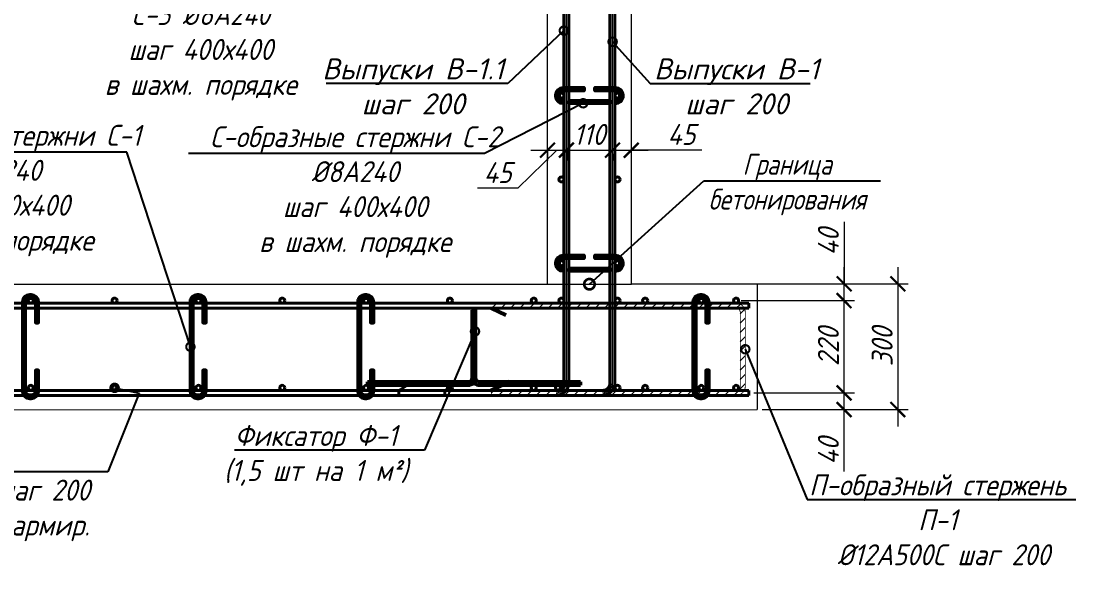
# Model space of a CAD drawing. Header units: millimetres. Extents: x 504091 to 2165846, y 135022 to 442887.
# Drawn here: x 1175404 to 1177921, y 227479 to 228793 of the extents above; entities that cross this region are included whole.
import ezdxf
from ezdxf import colors
from ezdxf.entities.mleader import LeaderData, LeaderLine
from ezdxf.math import Vec2, Vec3

# ---------------------------------------------------------------- set-up
doc = ezdxf.new("R2010")
doc.units = ezdxf.units.MM
doc.layers.get('Defpoints').update_dxf_attribs({"color": 255})
doc.layers.add('!Defpoints', color=255, linetype='Continuous', lineweight=5, plot=False)
for name, color, linetype, lineweight in [('Арматура 12', 26, 'Continuous', 50), ('К_Арматура 8', 134, 'Continuous', 50), ('КР_Арматура 12', 174, 'Continuous', 40), ('Монолит тонкий', 204, 'Continuous', 9), ('Размер', 7, 'Continuous', 13), ('Размеры КР', 164, 'Continuous', 9)]:
    doc.layers.add(name, color=color, linetype=linetype, lineweight=lineweight)
doc.styles.add('GOST 2.304_new', font='isocpeur.ttf', dxfattribs={"width": 0.9, "oblique": 15})
doc.linetypes.add('зигзаг', pattern='A,0.00254,-5.08,[131,ltypeshp.shx,S=5.08,R=0,X=-5.08,Y=0],-10.16,[131,ltypeshp.shx,S=5.08,R=180,X=5.08,Y=0],-5.08', length=20.32254)
doc.dimstyles.new('SPDS 1_20', dxfattribs={"dimscale": 20, "dimtxt": 2.5, "dimasz": 1.77, "dimexe": 1.25, "dimexo": 0.625, "dimtad": 1, "dimdec": 0, "dimrnd": 0.001, "dimtxsty": 'GOST 2.304_new', "dimblk": 'ARCHTICK', "dimcen": 2.5, "dimdle": 2, "dimclrt": 256, "dimadec": 0, "dimazin": 2, "dimtfac": 0.75, "dimtdec": 0, "dimtmove": 1, "dimatfit": 3, "dimfxl": 0, "dimtolj": 1, "dimlwd": 9, "dimlwe": 9, "dimarcsym": 0})

# ---------------------------------------------------------------- blocks, each defined once
blk = doc.blocks.new('_DotSmall')
at = {"color": 0, "linetype": 'ByBlock', "lineweight": 35, "const_width": 0.5}
blk.add_lwpolyline([(-0.0625, 0, 1), (0.0625, 0, 1)], format="xyb", close=True, dxfattribs=at)
blk = doc.blocks.new('A$C087e266e')
at = {"layer": 'К_Арматура 8', "ltscale": 40}
for p, q in [((-29.1, 68.4), (-29.1, -93.2)), ((-21.1, 68.4), (-21.1, -93.2)), ((-279.1, -103.2), (-39.1, -103.2)), ((-279.1, -103.2), (-279.1, -111.2)), ((-279.1, -111.2), (-39.1, -111.2)), ((228.9, -103.2), (-11.1, -103.2)), ((228.9, -111.2), (-11.1, -111.2)), ((228.9, -103.2), (228.9, -111.2))]:
    blk.add_line(p, q, dxfattribs=at)
for centre, radius, start, end in [((-25.1, 68.4), 4, 0, 180), ((-39.1, -93.2), 10, 270, 0), ((-11.1, -93.2), 18, 180, 270), ((-11.1, -93.2), 10, 180, 270), ((-39.1, -93.2), 18, 270, 321.0576)]:
    blk.add_arc(centre, radius, start, end, dxfattribs=at)
blk = doc.blocks.new('_ArchTick')
at = {"color": 0, "linetype": 'ByBlock', "const_width": 0.15}
blk.add_lwpolyline([(-0.5, -0.5), (0.5, 0.5)], dxfattribs=at)
blk = doc.blocks.new('*D2290')
at = {"layer": 'Defpoints', "color": 0, "lineweight": 20, "transparency": 16777216}
for p in [(1177140, 227906.1), (1177367.7, 227906.1), (1177160, 227866.2)]:
    blk.add_point(p, dxfattribs=at)
at = {"layer": 'Размеры КР', "color": 0, "lineweight": 9, "transparency": 16777216}
for p, q in [((1177367.7, 227826.2), (1177367.7, 227946.1)), ((1177152.5, 227906.1), (1177392.7, 227906.1)), ((1177172.5, 227866.2), (1177392.7, 227866.2)), ((1177367.7, 227718.7), (1177367.7, 227866.2))]:
    blk.add_line(p, q, dxfattribs=at)
at = {"layer": 'Размеры КР', "color": 0, "lineweight": 9, "transparency": 16777216, "xscale": 35.4, "yscale": 35.4, "zscale": 35.4}
for p, rotation in [((1177367.7, 227906.1), 90), ((1177367.7, 227866.2), 270)]:
    blk.add_blockref('_ArchTick', p, dxfattribs=dict(at, rotation=rotation))
at = {"layer": 'Размеры КР', "lineweight": 20, "transparency": 16777216, "insert": (1177330.2, 227767.2), "char_height": 50, "attachment_point": 5, "rotation": 90, "style": 'GOST 2.304_new'}
blk.add_mtext('\\A1;40', dxfattribs=at)
blk = doc.blocks.new('*D2291')
at = {"layer": 'Defpoints', "color": 0, "lineweight": 20, "transparency": 16777216}
for p in [(1177110, 228126.1), (1177367.7, 228126.1), (1177140, 227906.1)]:
    blk.add_point(p, dxfattribs=at)
at = {"layer": 'Размеры КР', "color": 0, "lineweight": 9, "transparency": 16777216}
for p, q in [((1177367.7, 227866.1), (1177367.7, 228166.1)), ((1177122.5, 228126.1), (1177392.7, 228126.1)), ((1177152.5, 227906.1), (1177392.7, 227906.1))]:
    blk.add_line(p, q, dxfattribs=at)
at = {"layer": 'Размеры КР', "color": 0, "lineweight": 9, "transparency": 16777216, "xscale": 35.4, "yscale": 35.4, "zscale": 35.4}
for p, rotation in [((1177367.7, 228126.1), 90), ((1177367.7, 227906.1), 270)]:
    blk.add_blockref('_ArchTick', p, dxfattribs=dict(at, rotation=rotation))
at = {"layer": 'Размеры КР', "lineweight": 20, "transparency": 16777216, "insert": (1177330.2, 228016.1), "char_height": 50, "attachment_point": 5, "rotation": 90, "style": 'GOST 2.304_new'}
blk.add_mtext('\\A1;220', dxfattribs=at)
blk = doc.blocks.new('*D2292')
at = {"layer": 'Defpoints', "color": 0, "lineweight": 20, "transparency": 16777216}
for p in [(1177122.3, 228166.3), (1177367.7, 228166.3), (1177110, 228126.1)]:
    blk.add_point(p, dxfattribs=at)
at = {"layer": 'Размеры КР', "color": 0, "lineweight": 9, "transparency": 16777216}
for p, q in [((1177367.7, 228314.5), (1177367.7, 228166.3)), ((1177367.7, 228086.1), (1177367.7, 228206.3)), ((1177134.8, 228166.3), (1177392.7, 228166.3)), ((1177122.5, 228126.1), (1177392.7, 228126.1))]:
    blk.add_line(p, q, dxfattribs=at)
at = {"layer": 'Размеры КР', "color": 0, "lineweight": 9, "transparency": 16777216, "xscale": 35.4, "yscale": 35.4, "zscale": 35.4}
for p, rotation in [((1177367.7, 228166.3), 90), ((1177367.7, 228126.1), 270)]:
    blk.add_blockref('_ArchTick', p, dxfattribs=dict(at, rotation=rotation))
at = {"layer": 'Размеры КР', "lineweight": 20, "transparency": 16777216, "insert": (1177330.2, 228266.1), "char_height": 50, "attachment_point": 5, "rotation": 90, "style": 'GOST 2.304_new'}
blk.add_mtext('\\A1;40', dxfattribs=at)
blk = doc.blocks.new('*D2293')
at = {"layer": 'Defpoints', "color": 0, "lineweight": 20, "transparency": 16777216}
for p in [(1177263.7, 228166.3), (1177263.7, 227866.2), (1177496, 227866.2)]:
    blk.add_point(p, dxfattribs=at)
at = {"layer": 'Размеры КР', "color": 0, "lineweight": 9, "transparency": 16777216}
for p, q in [((1177496, 228206.3), (1177496, 227826.2)), ((1177276.2, 228166.3), (1177521, 228166.3)), ((1177276.2, 227866.2), (1177521, 227866.2))]:
    blk.add_line(p, q, dxfattribs=at)
at = {"layer": 'Размеры КР', "color": 0, "lineweight": 9, "transparency": 16777216, "xscale": 35.4, "yscale": 35.4, "zscale": 35.4}
for p, rotation in [((1177496, 228166.3), 90), ((1177496, 227866.2), 270)]:
    blk.add_blockref('_ArchTick', p, dxfattribs=dict(at, rotation=rotation))
at = {"layer": 'Размеры КР', "lineweight": 20, "transparency": 16777216, "insert": (1177458.5, 228016.3), "char_height": 50, "attachment_point": 5, "rotation": 90, "style": 'GOST 2.304_new'}
blk.add_mtext('\\A1;300', dxfattribs=at)
blk = doc.blocks.new('*D2297')
at = {"layer": 'Defpoints', "color": 0, "lineweight": 20, "transparency": 16777216}
for p in [(1176660, 228495.4), (1176705, 228495.4), (1176705, 228485.1)]:
    blk.add_point(p, dxfattribs=at)
at = {"layer": 'Размеры КР', "color": 0, "lineweight": 9, "transparency": 16777216}
for p, q in [((1176682.5, 228485.1), (1176589.5, 228394.1)), ((1176620, 228485.1), (1176745, 228485.1)), ((1176660, 228482.9), (1176660, 228460.1)), ((1176705, 228482.9), (1176705, 228460.1)), ((1176589.5, 228394.1), (1176492.6, 228394.1))]:
    blk.add_line(p, q, dxfattribs=at)
at = {"layer": 'Размеры КР', "color": 0, "lineweight": 9, "transparency": 16777216, "xscale": 35.4, "yscale": 35.4, "zscale": 35.4, "rotation": 180}
blk.add_blockref('_ArchTick', (1176660, 228485.1), dxfattribs=at)
at = {"layer": 'Размеры КР', "color": 0, "lineweight": 9, "transparency": 16777216, "xscale": 35.4, "yscale": 35.4, "zscale": 35.4}
blk.add_blockref('_ArchTick', (1176705, 228485.1), dxfattribs=at)
at = {"layer": 'Размеры КР', "lineweight": 20, "transparency": 16777216, "insert": (1176541.1, 228431.6), "char_height": 50, "attachment_point": 5, "style": 'GOST 2.304_new'}
blk.add_mtext('\\A1;45', dxfattribs=at)
blk = doc.blocks.new('*D2298')
at = {"layer": 'Defpoints', "color": 0, "lineweight": 20, "transparency": 16777216}
for p in [(1176705, 228495.4), (1176815, 228488.9), (1176815, 228485.1)]:
    blk.add_point(p, dxfattribs=at)
at = {"layer": 'Размеры КР', "color": 0, "lineweight": 9, "transparency": 16777216}
for p, q in [((1176665, 228485.1), (1176855, 228485.1)), ((1176705, 228482.9), (1176705, 228460.1)), ((1176815, 228476.4), (1176815, 228460.1))]:
    blk.add_line(p, q, dxfattribs=at)
at = {"layer": 'Размеры КР', "color": 0, "lineweight": 9, "transparency": 16777216, "xscale": 35.4, "yscale": 35.4, "zscale": 35.4, "rotation": 180}
blk.add_blockref('_ArchTick', (1176705, 228485.1), dxfattribs=at)
at = {"layer": 'Размеры КР', "color": 0, "lineweight": 9, "transparency": 16777216, "xscale": 35.4, "yscale": 35.4, "zscale": 35.4}
blk.add_blockref('_ArchTick', (1176815, 228485.1), dxfattribs=at)
at = {"layer": 'Размеры КР', "lineweight": 20, "transparency": 16777216, "insert": (1176760, 228522.6), "char_height": 50, "attachment_point": 5, "style": 'GOST 2.304_new'}
blk.add_mtext('\\A1;110', dxfattribs=at)
blk = doc.blocks.new('*D2299')
at = {"layer": 'Defpoints', "color": 0, "lineweight": 20, "transparency": 16777216}
for p in [(1176815, 228488.9), (1176860, 228492.4), (1176860, 228485.1)]:
    blk.add_point(p, dxfattribs=at)
at = {"layer": 'Размеры КР', "color": 0, "lineweight": 9, "transparency": 16777216}
for p, q in [((1176775, 228485.1), (1176900, 228485.1)), ((1176815, 228476.4), (1176815, 228460.1)), ((1177028, 228485.1), (1176860, 228485.1)), ((1176860, 228479.9), (1176860, 228460.1))]:
    blk.add_line(p, q, dxfattribs=at)
at = {"layer": 'Размеры КР', "color": 0, "lineweight": 9, "transparency": 16777216, "xscale": 35.4, "yscale": 35.4, "zscale": 35.4, "rotation": 180}
blk.add_blockref('_ArchTick', (1176815, 228485.1), dxfattribs=at)
at = {"layer": 'Размеры КР', "color": 0, "lineweight": 9, "transparency": 16777216, "xscale": 35.4, "yscale": 35.4, "zscale": 35.4}
blk.add_blockref('_ArchTick', (1176860, 228485.1), dxfattribs=at)
at = {"layer": 'Размеры КР', "lineweight": 20, "transparency": 16777216, "insert": (1176979.5, 228522.6), "char_height": 50, "attachment_point": 5, "style": 'GOST 2.304_new'}
blk.add_mtext('\\A1;45', dxfattribs=at)

msp = doc.modelspace()

# ---------------------------------------------------------------- hatches: boundary and pattern name
at = {"layer": 'Размер', "lineweight": 13, "transparency": 33554687}
h = msp.add_hatch(dxfattribs=at)
h.set_pattern_fill('ANSI31', color=256, scale=5)
h.set_pattern_definition([(45, (118031.607, 20155.395), (-11.22532015, 11.22532015), [])])
edge = h.paths.add_edge_path()
edge.add_line((1176525.8533, 228120.144), (1177110.0554, 228120.144))
edge.add_arc((1177110.0554, 228098.244), 21.9, 0, 90, ccw=False)
edge.add_line((1177131.9554, 228098.244), (1177131.9554, 227922.044))
edge.add_arc((1177110.0554, 227922.044), 21.9, -90, 0, ccw=False)
edge.add_line((1177110.0554, 227900.144), (1176525.8533, 227900.144))
edge.add_line((1176525.8533, 227900.144), (1176525.8533, 227912.144))
edge.add_line((1176525.8533, 227912.144), (1177110.0554, 227912.144))
edge.add_arc((1177110.0554, 227922.044), 9.9, 270, 360)
edge.add_line((1177119.9554, 227922.044), (1177119.9554, 228098.244))
edge.add_arc((1177110.0554, 228098.244), 9.9, 360, 450)
edge.add_line((1177110.0554, 228108.144), (1176525.8533, 228108.144))
edge.add_line((1176525.8533, 228108.144), (1176525.8533, 228120.144))

# ---------------------------------------------------------------- linework, layer by layer
at = {"layer": '!Defpoints', "lineweight": 15, "ltscale": 100}
msp.add_line((1176815.047, 227910.611), (1176815.047, 229122.126), dxfattribs=at)
for points in [[(1176681.047, 227906.629, 0.414213562), (1176705.047, 227930.629), (1176705.047, 229172.726)], [(1176791.047, 227906.629, 0.414213562), (1176815.047, 227930.629), (1176815.047, 229122.126)]]:
    msp.add_lwpolyline(points, format="xyb", dxfattribs=at)
at = {"layer": 'Арматура 12', "lineweight": 53, "ltscale": 20}
for p, q in [((1176525.8533, 228108.144), (1176560.3737, 228091.3325)), ((1176525.8533, 227912.144), (1176570.1271, 227933.1709))]:
    msp.add_line(p, q, dxfattribs=at)
for points in [[(1176699.047, 228596.9245), (1176697.547, 228596.9245, -0.414213562), (1176681.047, 228613.4245), (1176681.047, 228617.2698, -0.414213562), (1176697.547, 228633.7698), (1176746.4769, 228633.7698), (1176746.4769, 228627.7698), (1176697.547, 228627.7698, 0.414213562), (1176687.047, 228617.2698), (1176687.047, 228613.4245, 0.414213562), (1176697.547, 228602.9245), (1176699.047, 228602.9245)], [(1176821.047, 228603.0301, 0.460305877), (1176833.047, 228613.4245), (1176833.047, 228617.2698, 0.414213562), (1176822.547, 228627.7698), (1176773.6314, 228627.7698), (1176773.6314, 228633.7698), (1176822.547, 228633.7698, -0.414213562), (1176839.047, 228617.2698), (1176839.047, 228613.4245, -0.441038441), (1176821.047, 228596.9757, -0.242110317)], [(1176699.047, 228196.9245), (1176697.547, 228196.9245, -0.414213562), (1176681.047, 228213.4245), (1176681.047, 228217.2698, -0.414213562), (1176697.547, 228233.7698), (1176746.4769, 228233.7698), (1176746.4769, 228227.7698), (1176697.547, 228227.7698, 0.414213562), (1176687.047, 228217.2698), (1176687.047, 228213.4245, 0.414213562), (1176697.547, 228202.9245), (1176699.047, 228202.9245)], [(1176821.047, 228203.0301, 0.460305877), (1176833.047, 228213.4245), (1176833.047, 228217.2698, 0.414213562), (1176822.547, 228227.7698), (1176773.6314, 228227.7698), (1176773.6314, 228233.7698), (1176822.547, 228233.7698, -0.414213562), (1176839.047, 228217.2698), (1176839.047, 228213.4245, -0.441038441), (1176821.047, 228196.9757, -0.242110317)], [(1175413.906, 228120.144, -0.468919726), (1175424.406, 228133.0479), (1175428.2513, 228133.0479, -0.414213562), (1175438.7513, 228122.5479), (1175438.7513, 228073.6323), (1175444.7513, 228073.6323), (1175444.7513, 228122.5479, 0.414213562), (1175428.2513, 228139.0479), (1175424.406, 228139.0479, 0.450955437), (1175407.906, 228120.144, 0.242110317)], [(1175813.906, 228120.144, -0.468919726), (1175824.406, 228133.0479), (1175828.2513, 228133.0479, -0.414213562), (1175838.7513, 228122.5479), (1175838.7513, 228073.6323), (1175844.7513, 228073.6323), (1175844.7513, 228122.5479, 0.414213562), (1175828.2513, 228139.0479), (1175824.406, 228139.0479, 0.450955437), (1175807.906, 228120.144, 0.242110317)], [(1176213.906, 228120.144, -0.468919726), (1176224.406, 228133.0479), (1176228.2513, 228133.0479, -0.414213562), (1176238.7513, 228122.5479), (1176238.7513, 228073.6323), (1176244.7513, 228073.6323), (1176244.7513, 228122.5479, 0.414213562), (1176228.2513, 228139.0479), (1176224.406, 228139.0479, 0.450955437), (1176207.906, 228120.144, 0.242110317)], [(1177013.906, 228120.144, -0.468919726), (1177024.406, 228133.0479), (1177028.2513, 228133.0479, -0.414213562), (1177038.7513, 228122.5479), (1177038.7513, 228073.6323), (1177044.7513, 228073.6323), (1177044.7513, 228122.5479, 0.414213562), (1177028.2513, 228139.0479), (1177024.406, 228139.0479, 0.450955437), (1177007.906, 228120.144, 0.242110317)], [(1175407.906, 227912.144), (1175407.906, 227910.3879, 0.414213562), (1175424.406, 227893.8879), (1175428.2513, 227893.8879, 0.414213562), (1175444.7513, 227910.3879), (1175444.7513, 227959.3178), (1175438.7513, 227959.3178), (1175438.7513, 227910.3879, -0.414213562), (1175428.2513, 227899.8879), (1175424.406, 227899.8879, -0.414213562), (1175413.906, 227910.3879), (1175413.906, 227912.144)], [(1175807.906, 227912.144), (1175807.906, 227910.3879, 0.414213562), (1175824.406, 227893.8879), (1175828.2513, 227893.8879, 0.414213562), (1175844.7513, 227910.3879), (1175844.7513, 227959.3178), (1175838.7513, 227959.3178), (1175838.7513, 227910.3879, -0.414213562), (1175828.2513, 227899.8879), (1175824.406, 227899.8879, -0.414213562), (1175813.906, 227910.3879), (1175813.906, 227912.144)], [(1176207.906, 227912.144), (1176207.906, 227910.3879, 0.414213562), (1176224.406, 227893.8879), (1176228.2513, 227893.8879, 0.414213562), (1176244.7513, 227910.3879), (1176244.7513, 227959.3178), (1176238.7513, 227959.3178), (1176238.7513, 227910.3879, -0.414213562), (1176228.2513, 227899.8879), (1176224.406, 227899.8879, -0.414213562), (1176213.906, 227910.3879), (1176213.906, 227912.144)], [(1177007.906, 227912.144), (1177007.906, 227910.3879, 0.414213562), (1177024.406, 227893.8879), (1177028.2513, 227893.8879, 0.414213562), (1177044.7513, 227910.3879), (1177044.7513, 227959.3178), (1177038.7513, 227959.3178), (1177038.7513, 227910.3879, -0.414213562), (1177028.2513, 227899.8879), (1177024.406, 227899.8879, -0.414213562), (1177013.906, 227910.3879), (1177013.906, 227912.144)]]:
    msp.add_lwpolyline(points, format="xyb", dxfattribs=at)
for points in [[(1176711.047, 228602.9245), (1176809.047, 228602.9245), (1176809.047, 228596.9245), (1176711.047, 228596.9245)], [(1176711.047, 228202.9245), (1176809.047, 228202.9245), (1176809.047, 228196.9245), (1176711.047, 228196.9245)], [(1175413.906, 227912.144), (1175413.906, 228120.144), (1175407.906, 228120.144), (1175407.906, 227912.144)], [(1175813.906, 227912.144), (1175813.906, 228120.144), (1175807.906, 228120.144), (1175807.906, 227912.144)], [(1176213.906, 227912.144), (1176213.906, 228120.144), (1176207.906, 228120.144), (1176207.906, 227912.144)], [(1177013.906, 227912.144), (1177013.906, 228120.144), (1177007.906, 228120.144), (1177007.906, 227912.144)]]:
    msp.add_lwpolyline(points, close=True, dxfattribs=at)
msp.add_lwpolyline([(1176525.8533, 228120.144, 2, 2, 0), (1177110.0554, 228120.144, 2, 2, -0.414213562), (1177131.9554, 228098.244, 2, 2, 0), (1177131.9554, 227922.044, 2, 2, -0.414213562), (1177110.0554, 227900.144, 2, 2, 0), (1176525.8533, 227900.144, 2, 2, 0), (1176525.8533, 227912.144, 2, 2, 0), (1177110.0554, 227912.144, 2, 2, 0.414213562), (1177119.9554, 227922.044, 2, 2, 0), (1177119.9554, 228098.244, 2, 2, 0.414213562), (1177110.0554, 228108.144, 2, 2, 0), (1176525.8533, 228108.144, 0, 0, 0)], format="xyseb", close=True, dxfattribs=at)
at = {"layer": 'КР_Арматура 12', "ltscale": 12}
for p, q in [((1177140.047, 228120.144), (1172230.047, 228120.144)), ((1172230.047, 228120.144), (1177140.047, 228120.144)), ((1177140.047, 228120.144), (1177140.047, 228108.144)), ((1177140.047, 228108.144), (1177140.047, 228120.144)), ((1177140.047, 228108.144), (1172230.047, 228108.144)), ((1172230.047, 228108.144), (1177140.047, 228108.144)), ((1177140.047, 227912.144), (1172435.2086, 227912.144)), ((1176305.047, 227912.144), (1176336.3282, 227931.2766)), ((1176305.047, 227912.144), (1176305.047, 227900.144)), ((1176415.047, 227912.144), (1176446.3282, 227931.2766)), ((1176940.8853, 227912.144), (1177140.047, 227912.144)), ((1177140.047, 227912.144), (1177140.047, 227900.144)), ((1177140.047, 227900.144), (1177140.047, 227912.144)), ((1177140.047, 227900.144), (1172689.0468, 227900.144)), ((1176940.8853, 227900.144), (1177140.047, 227900.144))]:
    msp.add_line(p, q, dxfattribs=at)
for points in [[(1176681.047, 227912.144, 0.414213562), (1176699.047, 227930.144), (1176699.047, 229149.4628, 0.292882654), (1176687.4051, 229167.6326), (1176248.2943, 229369.6235)], [(1176681.047, 227900.144, 0.40291951), (1176711.047, 227930.629), (1176711.047, 229157.1515, 0.292882654), (1176699.4051, 229175.3213), (1176253.3092, 229380.5254)], [(1176791.047, 227912.144, 0.414213562), (1176809.047, 227930.144), (1176809.047, 229098.8628, 0.292882654), (1176797.4051, 229117.0326), (1176711.047, 229156.7573)], [(1176791.047, 227900.144, 0.40291951), (1176821.047, 227930.629), (1176821.047, 229106.5515, 0.292882654), (1176809.4051, 229124.7213), (1176770.3179, 229142.7014)]]:
    msp.add_lwpolyline(points, format="xyb", dxfattribs=at)
msp.add_lwpolyline([(1176415.047, 227912.144), (1176415.047, 227900.144)], dxfattribs=at)
for centre in [(1176693.047, 228615.3471), (1176827.047, 228615.3471), (1176693.047, 228415.3471), (1176827.047, 228415.3471), (1176693.047, 228215.3471), (1176827.047, 228215.3471), (1175427.047, 228126.144), (1175627.047, 228126.144), (1175827.047, 228126.144), (1176027.047, 228126.144), (1176227.047, 228126.144), (1176427.047, 228126.144), (1176627.047, 228126.144), (1176693.047, 228126.144), (1176827.0091, 228126.144), (1176893.047, 228126.144), (1177027.047, 228126.144), (1177110.047, 228126.144), (1175427.047, 227918.144), (1175627.047, 227918.144), (1175827.047, 227918.144), (1176027.047, 227918.144), (1176227.047, 227918.144), (1176427.047, 227918.144), (1176627.047, 227918.144), (1176685.0377, 227918.144), (1176827.0091, 227918.144), (1176893.047, 227918.144), (1177027.047, 227918.144), (1177110.047, 227918.144)]:
    msp.add_circle(centre, 6, dxfattribs=at)
at = {"layer": 'Монолит тонкий', "lineweight": 15, "ltscale": 100}
for p, q in [((1176660.047, 228165.3471), (1176660.047, 229005.2017)), ((1174460.047, 228165.3471), (1176660.047, 228165.3471)), ((1176860.047, 228166.3471), (1177160.047, 228166.3471)), ((1177160.047, 228166.3471), (1177160.047, 227866.1542)), ((1172210.047, 227864.1542), (1177160.047, 227866.1542))]:
    msp.add_line(p, q, dxfattribs=at)
msp.add_lwpolyline([(1176860.047, 228166.3471), (1176860.047, 229271.3471), (1176560.047, 229271.3471), (1176560.047, 229409.3471), (1176260.047, 229409.3471), (1176260.047, 229547.3471), (1175960.047, 229547.3471), (1175960.047, 229685.3471), (1175660.047, 229685.3471), (1175660.047, 229823.3471), (1175360.047, 229823.3471), (1175360.047, 229961.3471), (1175060.047, 229961.3471), (1175060.047, 230099.3471), (1174760.047, 230099.3471), (1174760.047, 230237.3471), (1174460.047, 230237.3471)], dxfattribs=at)
at = {"layer": 'Размеры КР', "linetype": 'зигзаг', "lineweight": 20}
msp.add_line((1176660.047, 228165.3471), (1176860.047, 228165.3471), dxfattribs=at)

# ---------------------------------------------------------------- block references
at = {"layer": 'Размеры КР', "lineweight": 20}
msp.add_blockref('A$C087e266e', (1176509.5597, 228035.3542), dxfattribs=at)

# ---------------------------------------------------------------- dimensions: what is measured, and where the dimension line sits
dim = msp.add_linear_dim(base=(1176815.047, 228485.1377), p1=(1176705.047, 228495.3735), p2=(1176815.047, 228488.9364), dimstyle='SPDS 1_20', dxfattribs=at)
dim.commit()
dim.dimension.update_dxf_attribs({"geometry": '*D2298', "text_midpoint": (1176760.047, 228522.6377)})
for base, p1, p2, picture, middle in [((1176860.047, 228485.1377), (1176815.047, 228488.9364), (1176860.047, 228492.4344), '*D2299', (1176979.5339, 228454.5548)), ((1176705.047, 228485.1377), (1176660.047, 228495.3735), (1176705.047, 228495.3735), '*D2297', (1176577.0313, 228394.1443))]:
    dim = msp.add_linear_dim(base=base, p1=p1, p2=p2, dimstyle='SPDS 1_20', dxfattribs=at)
    dim.commit()
    dim.dimension.update_dxf_attribs({"geometry": picture, "text_midpoint": middle, "dimtype": 160})
for base, p1, p2, picture, middle in [((1177367.6634, 228166.3471), (1177110.047, 228126.144), (1177122.2696, 228166.3471), '*D2292', (1177367.6634, 228266.0563)), ((1177367.6634, 227906.144), (1177160.047, 227866.1542), (1177140.047, 227906.144), '*D2290', (1177376.1556, 227767.1599))]:
    dim = msp.add_linear_dim(base=base, p1=p1, p2=p2, angle=90, dimstyle='SPDS 1_20', dxfattribs=at)
    dim.commit()
    dim.dimension.update_dxf_attribs({"geometry": picture, "text_midpoint": middle, "dimtype": 160})
for base, p1, p2, picture, middle in [((1177495.9541, 227866.1542), (1177263.7165, 228166.3471), (1177263.7165, 227866.1542), '*D2293', (1177458.4541, 228016.2507)), ((1177367.6634, 228126.144), (1177140.047, 227906.144), (1177110.047, 228126.144), '*D2291', (1177330.1634, 228016.144))]:
    dim = msp.add_linear_dim(base=base, p1=p1, p2=p2, angle=90, dimstyle='SPDS 1_20', dxfattribs=at)
    dim.commit()
    dim.dimension.update_dxf_attribs({"geometry": picture, "text_midpoint": middle})

# ---------------------------------------------------------------- leaders
at = {"layer": 'Размер', "ltscale": 20}
ml = msp.add_multileader_mtext('Standard', dxfattribs=at)
ml.set_content('\\A1;С-образные стержни С-3 %%C8А240\\Pшаг 400х400\\Pв шахм. порядке ', color=256, style='GOST 2.304_new')
ml.set_leader_properties()
ml.set_arrow_properties(name='DOTSMALL')
ml.build(insert=Vec2(0, 0))
ml.multileader.update_dxf_attribs({"text_left_attachment_type": 6, "text_right_attachment_type": 6, "arrow_head_size": 40})
ctx = ml.context
ctx.base_point, ctx.char_height, ctx.arrow_head_size, ctx.landing_gap_size, ctx.plane_origin = Vec3(1175531.5356, 228852.0417), 50, 40, 0, Vec3(1178630.9216, 259172.4188)
ctx.left_attachment, ctx.right_attachment, ctx.text_align_type = 6, 6, 1
notes = []
notes.append((ctx, [(1, (1, 1, 0), (1176141.4203, 228852.0417), (-1, 0), 8, [(1, [(1176589.2154, 229139.2304)], 0, [])])]))
ctx.mtext.insert, ctx.mtext.width, ctx.mtext.alignment, ctx.mtext.flow_direction = Vec3(1175832.478, 228917.0417), 683.83765, 2, 5
ml = msp.add_multileader_mtext('Standard', dxfattribs=at)
ml.set_content('\\A1;{\\W1;Выпуски В-1.1\\Pшаг 200}', color=256, style='GOST 2.304_new')
ml.set_leader_properties()
ml.set_arrow_properties(name='DOTSMALL')
ml.build(insert=Vec2(0, 0))
ml.multileader.update_dxf_attribs({"text_left_attachment_type": 6, "text_right_attachment_type": 6, "dogleg_length": 4, "arrow_head_size": 40})
ctx = ml.context
ctx.base_point, ctx.char_height, ctx.arrow_head_size, ctx.landing_gap_size, ctx.plane_origin = Vec3(1176120.8524, 228643.919), 50, 40, 0, Vec3(1220571.275, 519298.2087)
ctx.left_attachment, ctx.right_attachment, ctx.text_align_type = 6, 6, 1
notes.append((ctx, [(1, (1, 1, 0), (1176565.6473, 228643.919), (-1, 0), 8, [(0, [(1176699.047, 228770.3687)], 0, [])])]))
ctx.mtext.insert, ctx.mtext.width, ctx.mtext.alignment, ctx.mtext.flow_direction = Vec3(1176339.2499, 228703.919), 511.854399, 2, 5
ml = msp.add_multileader_mtext('Standard', dxfattribs=at)
ml.set_content('\\A1;{\\W1;Выпуски В-1\\Pшаг 200}', color=256, style='GOST 2.304_new')
ml.set_leader_properties()
ml.set_arrow_properties(name='DOTSMALL')
ml.build(insert=Vec2(0, 0))
ml.multileader.update_dxf_attribs({"text_left_attachment_type": 6, "text_right_attachment_type": 6, "dogleg_length": 4, "arrow_head_size": 40})
ctx = ml.context
ctx.base_point, ctx.char_height, ctx.arrow_head_size, ctx.landing_gap_size, ctx.plane_origin = Vec3(1176912.9106, 228643.919), 50, 40, 0, Vec3(1221323.3331, 519298.2087)
ctx.left_attachment, ctx.right_attachment, ctx.text_align_type = 6, 6, 1
notes.append((ctx, [(0, (1, 1, 0), (1176904.9106, 228643.919), (1, 0), 8, [(0, [(1176815.4073, 228743.6969)], 0, [])])]))
ctx.mtext.insert, ctx.mtext.width, ctx.mtext.alignment, ctx.mtext.flow_direction = Vec3(1177111.308, 228703.919), 511.854399, 2, 5
ml = msp.add_multileader_mtext('Standard', dxfattribs=at)
ml.set_content('\\A1;С-образные стержни С-2 %%C8А240\\Pшаг 400х400\\Pв шахм. порядке ', color=256, style='GOST 2.304_new')
ml.set_leader_properties()
ml.set_arrow_properties(name='DOTSMALL')
ml.build(insert=Vec2(0, 0))
ml.multileader.update_dxf_attribs({"text_left_attachment_type": 6, "text_right_attachment_type": 6, "arrow_head_size": 40})
ctx = ml.context
ctx.base_point, ctx.char_height, ctx.arrow_head_size, ctx.landing_gap_size, ctx.plane_origin = Vec3(1175899.9638, 228477.1166), 50, 40, 0, Vec3(1178726.918, 258843.937)
ctx.left_attachment, ctx.right_attachment, ctx.text_align_type = 6, 6, 1
notes.append((ctx, [(1, (1, 1, 0), (1176509.8485, 228477.1166), (-1, 0), 8, [(1, [(1176745.2652, 228596.9245)], 0, [])])]))
ctx.mtext.insert, ctx.mtext.width, ctx.mtext.alignment, ctx.mtext.flow_direction = Vec3(1176200.9061, 228542.1166), 691.770084, 2, 5
ml = msp.add_multileader_mtext('Standard', dxfattribs=at)
ml.set_content('\\A1;С-образные стержни С-1 %%C8А240\\Pшаг 400х400\\Pв шахм. порядке ', color=256, style='GOST 2.304_new')
ml.set_leader_properties()
ml.set_arrow_properties(name='DOTSMALL')
ml.build(insert=Vec2(0, 0))
ml.multileader.update_dxf_attribs({"text_left_attachment_type": 6, "text_right_attachment_type": 6, "arrow_head_size": 40})
ctx = ml.context
ctx.base_point, ctx.char_height, ctx.arrow_head_size, ctx.landing_gap_size, ctx.plane_origin = Vec3(1175046.6914, 228480.4688), 50, 40, 0, Vec3(1177964.7533, 257691.8007)
ctx.left_attachment, ctx.right_attachment, ctx.text_align_type = 6, 6, 1
notes.append((ctx, [(1, (1, 1, 0), (1175656.5761, 228480.4688), (-1, 0), 8, [(1, [(1175807.906, 228016.144)], 0, [])])]))
ctx.mtext.insert, ctx.mtext.width, ctx.mtext.alignment, ctx.mtext.flow_direction = Vec3(1175347.6338, 228545.4688), 691.770084, 2, 5
ml = msp.add_multileader_mtext('Standard', dxfattribs=at)
ml.set_content('\\A1;{\\W0.8;Граница бетонирования}', color=256, style='GOST 2.304_new')
ml.set_leader_properties()
ml.set_arrow_properties(name='DOTSMALL')
ml.build(insert=Vec2(0, 0))
ml.multileader.update_dxf_attribs({"text_left_attachment_type": 6, "text_right_attachment_type": 6, "arrow_head_size": 50})
ctx = ml.context
ctx.base_point, ctx.char_height, ctx.arrow_head_size, ctx.landing_gap_size, ctx.plane_origin = Vec3(1177041.1971, 228411.6389), 50, 50, 0, Vec3(1156237.4729, 373518.0888)
ctx.left_attachment, ctx.right_attachment, ctx.text_align_type = 6, 6, 1
notes.append((ctx, [(1, (1, 1, 0), (1177033.1971, 228411.6389), (1, 0), 8, [(0, [(1176760.047, 228165.3471)], 0, [])])]))
ctx.mtext.insert, ctx.mtext.rotation, ctx.mtext.width, ctx.mtext.alignment, ctx.mtext.flow_direction = Vec3(1177231.8958, 228476.6389), 6.283185307, 409.355297, 2, 5
ml = msp.add_multileader_mtext('Standard', dxfattribs=at)
ml.set_content('\\A1;Фиксатор Ф-1 \\P(1,5 шт на 1 м²)', color=256, style='GOST 2.304_new')
ml.set_leader_properties()
ml.set_arrow_properties(name='DOTSMALL')
ml.build(insert=Vec2(0, 0))
ml.multileader.update_dxf_attribs({"text_left_attachment_type": 6, "text_right_attachment_type": 6, "arrow_head_size": 40})
ctx = ml.context
ctx.base_point, ctx.char_height, ctx.arrow_head_size, ctx.landing_gap_size, ctx.plane_origin = Vec3(1175856.4267, 227769.4152), 50, 40, 0, Vec3(1175495.8864, 256983.6232)
ctx.left_attachment, ctx.right_attachment, ctx.text_align_type = 6, 6, 1
notes.append((ctx, [(0, (1, 1, 0), (1176366.1447, 227769.4152), (-1, 0), 8, [(1, [(1176487.005, 228052.8405)], 0, [])])]))
ctx.mtext.insert, ctx.mtext.rotation, ctx.mtext.width, ctx.mtext.alignment, ctx.mtext.flow_direction = Vec3(1176107.2857, 227829.4152), 6.283185307, 543.43425, 2, 5
ml = msp.add_multileader_mtext('Standard', dxfattribs=at)
ml.set_content('\\A1;П-образный стержень П-1\\P %%C12А500С шаг 200', color=256, style='GOST 2.304_new')
ml.set_leader_properties()
ml.set_arrow_properties(name='DOTSMALL')
ml.build(insert=Vec2(0, 0))
ml.multileader.update_dxf_attribs({"text_left_attachment_type": 6, "text_right_attachment_type": 6, "arrow_head_size": 40})
ctx = ml.context
ctx.base_point, ctx.char_height, ctx.arrow_head_size, ctx.landing_gap_size, ctx.plane_origin = Vec3(1177287.5535, 227651.7184), 50, 40, 0, Vec3(1179919.9364, 257512.6736)
ctx.left_attachment, ctx.right_attachment, ctx.text_align_type = 6, 6, 1
notes.append((ctx, [(0, (1, 1, 0), (1177279.5535, 227651.7184), (1, 0), 8, [(1, [(1177131.9554, 228010.144)], 0, [])])]))
ctx.mtext.insert, ctx.mtext.width, ctx.mtext.alignment, ctx.mtext.flow_direction = Vec3(1177591.0472, 227711.7184), 627.027399, 2, 5
ml = msp.add_multileader_mtext('Standard', dxfattribs=at)
ml.set_content('\\A1;поз.1\\P%%C12А500С шаг 200\\Pосн. нижн. армир.', color=256, style='GOST 2.304_new')
ml.set_leader_properties()
ml.set_arrow_properties(name='DOTSMALL')
ml.build(insert=Vec2(0, 0))
ml.multileader.update_dxf_attribs({"text_left_attachment_type": 6, "text_right_attachment_type": 6, "arrow_head_size": 40})
ctx = ml.context
ctx.base_point, ctx.char_height, ctx.arrow_head_size, ctx.landing_gap_size, ctx.plane_origin = Vec3(1175027.1484, 227717.5674), 50, 40, 0, Vec3(1177732.9513, 256776.3055)
ctx.left_attachment, ctx.right_attachment, ctx.text_align_type = 6, 6, 1
notes.append((ctx, [(1, (1, 1, 0), (1175610.6357, 227717.5674), (-1, 0), 8, [(0, [(1175627.047, 227918.144), (1175685.4129, 227905.096)], 0, [])])]))
ctx.mtext.insert, ctx.mtext.width, ctx.mtext.alignment, ctx.mtext.flow_direction = Vec3(1175314.892, 227782.5674), 821.237763, 2, 5
for ctx, leaders in notes:
    for number, flags, end, landing, length, lines in leaders:
        leader = LeaderData()
        leader.index, (leader.has_last_leader_line, leader.has_dogleg_vector, leader.attachment_direction) = number, flags
        leader.last_leader_point, leader.dogleg_vector, leader.dogleg_length = Vec3(end), Vec3(landing), length
        for number, points, colour, breaks in lines:
            line = LeaderLine()
            line.index, line.vertices, line.color, line.breaks = number, Vec3.list(points), colors.encode_raw_color(colour), breaks
            leader.lines.append(line)
        ctx.leaders.append(leader)

doc.saveas('drawing.dxf')
